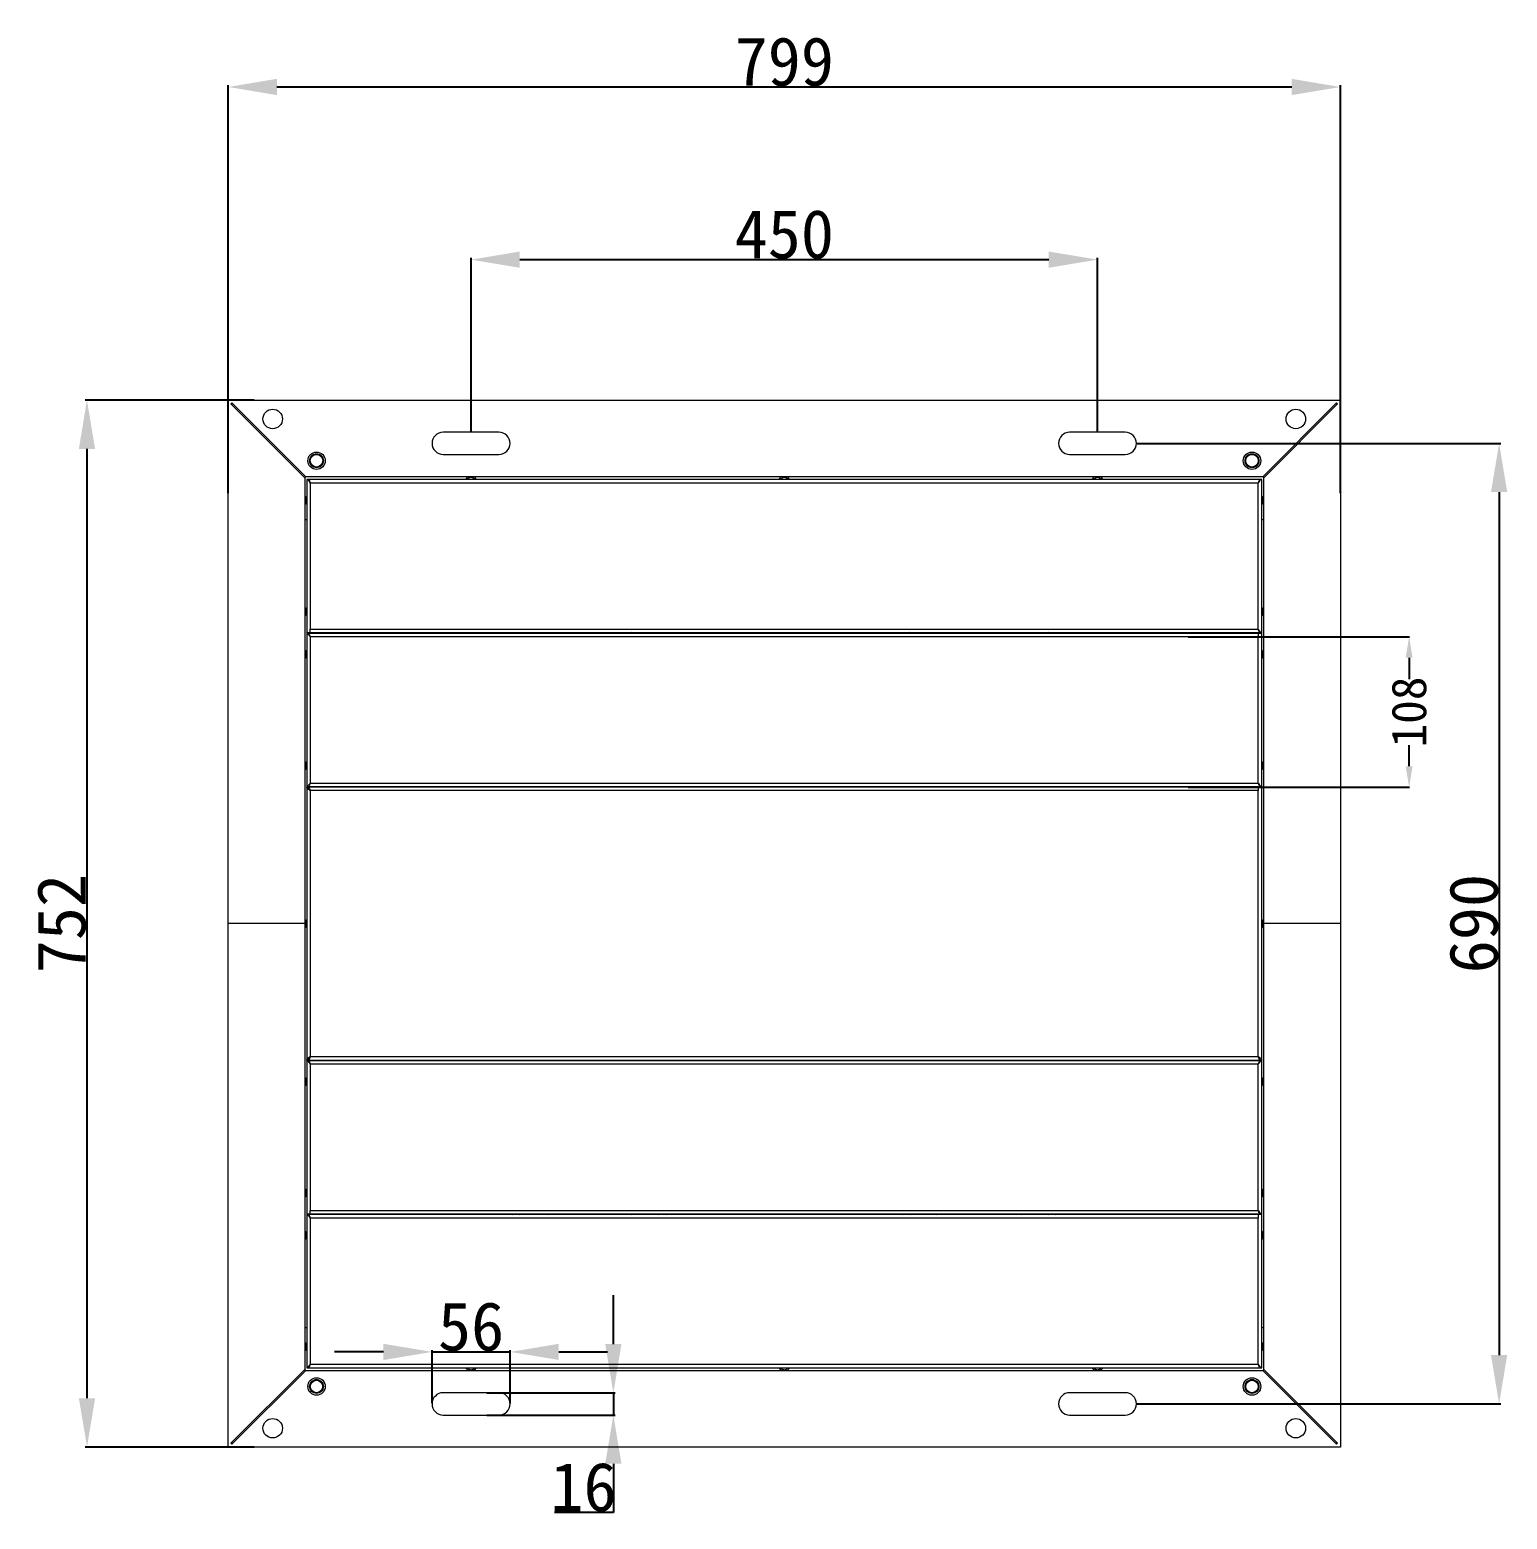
# Model space of a CAD drawing. Extents: x 79822 to 122366, y -56021 to -28815.
# Drawn here: x 92379 to 93440, y -30926 to -29856 of the extents above; entities that cross this region are included whole.
import ezdxf

# ---------------------------------------------------------------- set-up
doc = ezdxf.new("R2010")
doc.units = 0
doc.header["$LTSCALE"] = 100
doc.header["$MEASUREMENT"] = 0
doc.layers.add('细实线', color=7, linetype='Continuous', lineweight=20)
doc.styles.get("Standard").update_dxf_attribs({"font": ''})
doc.styles.get('Standard').set_extended_font_data('SimSun')
doc.dimstyles.new('ISO-25', dxfattribs={"dimtxt": 35, "dimasz": 35, "dimexe": 1.25, "dimexo": 0.625, "dimtad": 1, "dimtoh": 1, "dimdec": 0, "dimtxsty": 'Standard', "dimcen": 2.5, "dimadec": 0, "dimazin": 0, "dimtfac": 1, "dimtdec": 0, "dimtmove": 0, "dimatfit": 3, "dimfxl": 0, "dimarcsym": 0})
doc.dimstyles.new('STANDARD$0', dxfattribs={"dimtxt": 25, "dimasz": 15, "dimexe": 0.18, "dimexo": 0.0625, "dimgap": 0.09, "dimtad": 0, "dimdec": 0, "dimzin": 0, "dimdsep": 46, "dimtxsty": 'Standard', "dimcen": 0.09, "dimadec": 0, "dimazin": 0, "dimtfac": 1, "dimtdec": 0, "dimtofl": 0, "dimtmove": 0, "dimatfit": 3, "dimfxl": 0, "dimtolj": 1, "dimtzin": 0, "dimarcsym": 0})

# ---------------------------------------------------------------- blocks, each defined once
blk = doc.blocks.new('*D242')
at = {"layer": 'Defpoints', "color": 0}
for p in [(93320.13855346444, -29897.40104015953), (92521.1385286689, -30189.7283626212), (93320.13855346444, -30189.7283626212)]:
    blk.add_point(p, dxfattribs=at)
at = {"layer": '细实线', "color": 0, "lineweight": -2}
for p, q in [((92521.1385286689, -30189.1033626212), (92521.1385286689, -29896.15104015953)), ((92556.1385286689, -29897.40104015953), (93285.13855346444, -29897.40104015953)), ((93320.13855346444, -30189.1033626212), (93320.13855346444, -29896.15104015953))]:
    blk.add_line(p, q, dxfattribs=at)
at = {"layer": '细实线', "color": 0}
for points in [[(92556.1385286689, -29891.5677068262), (92556.1385286689, -29903.23437349286), (92521.1385286689, -29897.40104015953)], [(93285.13855346444, -29903.23437349286), (93285.13855346444, -29891.5677068262), (93320.13855346444, -29897.40104015953)]]:
    blk.add_solid(points, dxfattribs=at)
at = {"layer": '细实线', "color": 0, "insert": (92920.63854106667, -29879.27604015953), "char_height": 35, "attachment_point": 5}
blk.add_mtext('799', dxfattribs=at)
blk = doc.blocks.new('*D243')
at = {"layer": 'Defpoints', "color": 0}
for p in [(92540.37238826964, -30122.37683126413), (92419.73596372415, -30874.37685357117), (92540.37238826964, -30874.37685357117)]:
    blk.add_point(p, dxfattribs=at)
at = {"layer": '细实线', "color": 0, "lineweight": -2}
for p, q in [((92539.74738826964, -30122.37683126413), (92418.48596372415, -30122.37683126413)), ((92419.73596372415, -30157.37683126413), (92419.73596372415, -30839.37685357117)), ((92539.74738826964, -30874.37685357117), (92418.48596372415, -30874.37685357117))]:
    blk.add_line(p, q, dxfattribs=at)
at = {"layer": '细实线', "color": 0}
for points in [[(92425.56929705747, -30157.37683126413), (92413.90263039082, -30157.37683126413), (92419.73596372415, -30122.37683126413)], [(92413.90263039082, -30839.37685357117), (92425.56929705747, -30839.37685357117), (92419.73596372415, -30874.37685357117)]]:
    blk.add_solid(points, dxfattribs=at)
at = {"layer": '细实线', "color": 0, "insert": (92401.61096372415, -30498.37684241765), "char_height": 35, "attachment_point": 5, "rotation": 90}
blk.add_mtext('752', dxfattribs=at)
blk = doc.blocks.new('*D244')
at = {"layer": 'Defpoints', "color": 0}
for p in [(93145.6385351062, -30021.42933231582), (92695.63852467539, -30145.37683317148), (93145.6385351062, -30145.37683317148)]:
    blk.add_point(p, dxfattribs=at)
at = {"layer": '细实线', "color": 0, "lineweight": -2}
for p, q in [((92695.63852467539, -30144.75183317148), (92695.63852467539, -30020.17933231582)), ((92730.63852467539, -30021.42933231582), (93110.6385351062, -30021.42933231582)), ((93145.6385351062, -30144.75183317148), (93145.6385351062, -30020.17933231582))]:
    blk.add_line(p, q, dxfattribs=at)
at = {"layer": '细实线', "color": 0}
for points in [[(92730.63852467539, -30015.59599898249), (92730.63852467539, -30027.26266564915), (92695.63852467539, -30021.42933231582)], [(93110.6385351062, -30027.26266564915), (93110.6385351062, -30015.59599898249), (93145.6385351062, -30021.42933231582)]]:
    blk.add_solid(points, dxfattribs=at)
at = {"layer": '细实线', "color": 0, "insert": (92920.6385298908, -30003.30433231582), "char_height": 35, "attachment_point": 5}
blk.add_mtext('450', dxfattribs=at)
blk = doc.blocks.new('*D245')
at = {"layer": 'Defpoints', "color": 0}
for p in [(93173.63852866867, -30153.37685319876), (93173.63852866867, -30843.37685319876), (93434.14177211066, -30843.37685319876)]:
    blk.add_point(p, dxfattribs=at)
at = {"layer": '细实线', "color": 0, "lineweight": -2}
for p, q in [((93174.26352866867, -30153.37685319876), (93435.39177211066, -30153.37685319876)), ((93434.14177211066, -30188.37685319876), (93434.14177211066, -30808.37685319876)), ((93174.26352866867, -30843.37685319876), (93435.39177211066, -30843.37685319876))]:
    blk.add_line(p, q, dxfattribs=at)
at = {"layer": '细实线', "color": 0}
for points in [[(93439.97510544398, -30188.37685319876), (93428.30843877733, -30188.37685319876), (93434.14177211066, -30153.37685319876)], [(93428.30843877733, -30808.37685319876), (93439.97510544398, -30808.37685319876), (93434.14177211066, -30843.37685319876)]]:
    blk.add_solid(points, dxfattribs=at)
at = {"layer": '细实线', "color": 0, "insert": (93416.01677211066, -30498.37685319876), "char_height": 35, "attachment_point": 5, "rotation": 90}
blk.add_mtext('690', dxfattribs=at)
blk = doc.blocks.new('*D246')
at = {"layer": 'Defpoints', "color": 0}
for p in [(92723.63852866867, -30806.04581501342), (92667.63852866867, -30843.37685319876), (92723.63852866867, -30843.37685319876)]:
    blk.add_point(p, dxfattribs=at)
at = {"layer": '细实线', "color": 0, "lineweight": -2}
for p, q in [((92632.63852866867, -30806.04581501342), (92597.63852866867, -30806.04581501342)), ((92667.63852866867, -30842.75185319876), (92667.63852866867, -30804.79581501342)), ((92667.63852866867, -30806.04581501342), (92723.63852866867, -30806.04581501342)), ((92723.63852866867, -30842.75185319876), (92723.63852866867, -30804.79581501342)), ((92758.63852866867, -30806.04581501342), (92793.63852866867, -30806.04581501342))]:
    blk.add_line(p, q, dxfattribs=at)
at = {"layer": '细实线', "color": 0}
for points in [[(92632.63852866867, -30811.87914834675), (92632.63852866867, -30800.21248168009), (92667.63852866867, -30806.04581501342)], [(92758.63852866867, -30800.21248168009), (92758.63852866867, -30811.87914834675), (92723.63852866867, -30806.04581501342)]]:
    blk.add_solid(points, dxfattribs=at)
at = {"layer": '细实线', "color": 0, "insert": (92695.63852866867, -30787.92081501342), "char_height": 35, "attachment_point": 5}
blk.add_mtext('56', dxfattribs=at)
blk = doc.blocks.new('*D247')
at = {"layer": 'Defpoints', "color": 0}
for p in [(92706.2409854104, -30835.37685276651), (92706.2409854104, -30851.37685329364), (92797.86445745133, -30851.37685329364)]:
    blk.add_point(p, dxfattribs=at)
at = {"layer": '细实线', "color": 0, "lineweight": -2}
for p, q in [((92797.86445745133, -30800.37685276651), (92797.86445745133, -30765.37685276651)), ((92706.8659854104, -30835.37685276651), (92799.11445745133, -30835.37685276651)), ((92797.86445745133, -30835.37685276651), (92797.86445745133, -30851.37685329364)), ((92706.8659854104, -30851.37685329364), (92799.11445745133, -30851.37685329364)), ((92797.86445745133, -30886.37685329364), (92797.86445745133, -30921.37685329364)), ((92797.86445745133, -30921.37685329364), (92755.62834634022, -30921.37685329364))]:
    blk.add_line(p, q, dxfattribs=at)
at = {"layer": '细实线', "color": 0}
for points in [[(92792.031124118, -30800.37685276651), (92803.69779078466, -30800.37685276651), (92797.86445745133, -30835.37685276651)], [(92803.69779078466, -30886.37685329364), (92792.031124118, -30886.37685329364), (92797.86445745133, -30851.37685329364)]]:
    blk.add_solid(points, dxfattribs=at)
at = {"layer": '细实线', "color": 0, "insert": (92776.43390189577, -30903.25185329364), "char_height": 35, "attachment_point": 5}
blk.add_mtext('16', dxfattribs=at)
blk = doc.blocks.new('*D249')
at = {"layer": 'Defpoints', "color": 0}
for p in [(93210.78117700307, -30292.37684795343), (93210.78117700307, -30400.37685820543), (93369.52725876648, -30400.37685820543)]:
    blk.add_point(p, dxfattribs=at)
at = {"layer": '细实线', "color": 0, "lineweight": -2}
for p, q in [((93210.84367700307, -30292.37684795343), (93369.70725876647, -30292.37684795343)), ((93369.52725876648, -30307.37684795343), (93369.52725876648, -30322.67574196833)), ((93369.52725876648, -30385.37685820543), (93369.52725876648, -30370.07796419054)), ((93210.84367700307, -30400.37685820543), (93369.70725876647, -30400.37685820543))]:
    blk.add_line(p, q, dxfattribs=at)
at = {"layer": '细实线', "color": 0}
for points in [[(93372.02725876648, -30307.37684795343), (93367.02725876648, -30307.37684795343), (93369.52725876648, -30292.37684795343)], [(93367.02725876648, -30385.37685820543), (93372.02725876648, -30385.37685820543), (93369.52725876648, -30400.37685820543)]]:
    blk.add_solid(points, dxfattribs=at)
at = {"layer": '细实线', "color": 0, "insert": (93369.52725876648, -30346.37685307943), "char_height": 25, "attachment_point": 5, "rotation": 90}
blk.add_mtext('\\A1;108', dxfattribs=at)

msp = doc.modelspace()

# ---------------------------------------------------------------- linework, layer by layer
at = {"color": 7, "linetype": 'Continuous', "lineweight": 15}
for p, q in [((92521.1385286689, -30122.37683126413), (93320.13855346444, -30122.37683126413)), ((92521.1385286689, -30498.37686011278), (92521.1385286689, -30122.37683126413)), ((92523.84563542868, -30124.37686511957), (92523.1385287639, -30125.08395502054)), ((92523.1385287639, -30125.08395502054), (92576.13852837088, -30178.08398792231)), ((92524.34563551063, -30124.87682887995), (92523.63852861302, -30124.87682887995)), ((92523.63852861302, -30124.87682887995), (92523.63852861302, -30125.58397838556)), ((92576.8456368983, -30177.37683841669), (92523.84563542868, -30124.37686511957)), ((93317.43142970803, -30124.37686511957), (93264.43139680626, -30177.37683841669)), ((93265.13854631188, -30178.08398792231), (93318.138519609, -30125.08395502054)), ((93316.931406343, -30124.87682887995), (93317.63855584862, -30124.87682887995)), ((93317.43142970803, -30124.37686511957), (93318.138519609, -30125.08395502054)), ((93317.63855584862, -30124.87682887995), (93317.63855584862, -30125.58397838556)), ((93320.13855346444, -30122.37683126413), (93320.13855346444, -30498.37686011278)), ((92715.63852795365, -30145.37683317148), (92675.63852139714, -30145.37683317148)), ((93165.63854583504, -30145.37683317148), (93125.63852437737, -30145.37683317148)), ((92675.63852139714, -30161.37686559641), (92715.63852795365, -30161.37686559641)), ((93125.63852437737, -30161.37686559641), (93165.63854583504, -30161.37686559641)), ((92576.13852837088, -30178.08398792231), (92576.13852837088, -30177.37683841669)), ((92576.13852837088, -30177.37683841669), (92576.8456368983, -30177.37683841669)), ((92576.13852837088, -30178.08398792231), (92576.13852837088, -30498.37686011278)), ((93264.43139680626, -30177.37683841669), (92576.8456368983, -30177.37683841669)), ((92577.63852768543, -30179.37687227213), (92577.63852768543, -30289.37685677492)), ((92578.39298837783, -30179.37687227213), (92577.63852768543, -30179.37687227213)), ((92579.23084714415, -30179.37687227213), (92578.39298837783, -30179.37687227213)), ((93262.04619773629, -30179.37687227213), (92579.23084714415, -30179.37687227213)), ((93261.13853820565, -30181.87686988794), (92580.13852902653, -30181.87686988794)), ((92580.13852902653, -30181.87686988794), (92580.13852902653, -30286.87685915911)), ((93261.13853820565, -30286.87685915911), (93261.13853820565, -30181.87686988794)), ((93262.8840602279, -30179.37687227213), (93262.04619773629, -30179.37687227213)), ((93263.63853582146, -30179.37687227213), (93262.8840602279, -30179.37687227213)), ((93263.63853582146, -30289.37685677492), (93263.63853582146, -30179.37687227213)), ((93264.43139680626, -30177.37683841669), (93265.13854631188, -30177.37683841669)), ((93265.13854631188, -30177.37683841669), (93265.13854631188, -30178.08398792231)), ((93265.13854631188, -30498.37686011278), (93265.13854631188, -30178.08398792231)), ((92576.83852904441, -30191.8768603512), (92576.13852837088, -30191.8768603512)), ((92577.33853005769, -30192.37682411158), (92576.83852904441, -30191.8768603512)), ((92576.83852904441, -30191.8768603512), (92576.83852904441, -30196.87685558283)), ((92577.63852768543, -30192.37682411158), (92577.33853005769, -30192.37682411158)), ((92577.33853005769, -30192.37682411158), (92577.33853005769, -30196.37683221781)), ((93263.93852599862, -30192.37682411158), (93263.63853582146, -30192.37682411158)), ((93264.43854936364, -30191.8768603512), (93263.93852599862, -30192.37682411158)), ((93263.93852599862, -30196.37683221781), (93263.93852599862, -30192.37682411158)), ((93265.13854631188, -30191.8768603512), (93264.43854936364, -30191.8768603512)), ((93264.43854936364, -30196.87685558283), (93264.43854936364, -30191.8768603512)), ((92576.13852837088, -30196.87685558283), (92576.83852904441, -30196.87685558283)), ((92576.83852904441, -30196.87685558283), (92577.33853005769, -30196.37683221781)), ((92577.33853005769, -30196.37683221781), (92577.63852768543, -30196.37683221781)), ((93263.63853582146, -30196.37683221781), (93263.93852599862, -30196.37683221781)), ((93263.93852599862, -30196.37683221781), (93264.43854936364, -30196.87685558283)), ((93264.43854936364, -30196.87685558283), (93265.13854631188, -30196.87685558283)), ((92576.13852837088, -30207.97684976541), (92577.63852768543, -30207.97684976541)), ((93263.63853582146, -30207.97684976541), (93265.13854631188, -30207.97684976541)), ((92576.83852904441, -30271.8768436619), (92576.13852837088, -30271.8768436619)), ((92576.13852837088, -30276.87683889353), (92576.83852904441, -30276.87683889353)), ((92577.33853005769, -30272.37686702692), (92576.83852904441, -30271.8768436619)), ((92576.83852904441, -30271.8768436619), (92576.83852904441, -30276.87683889353)), ((92576.83852904441, -30276.87683889353), (92577.33853005769, -30276.37684533083)), ((92577.63852768543, -30272.37686702692), (92577.33853005769, -30272.37686702692)), ((92577.33853005769, -30272.37686702692), (92577.33853005769, -30276.37684533083)), ((92577.33853005769, -30276.37684533083), (92577.63852768543, -30276.37684533083)), ((93263.93852599862, -30272.37686702692), (93263.63853582146, -30272.37686702692)), ((93263.63853582146, -30276.37684533083), (93263.93852599862, -30276.37684533083)), ((93264.43854936364, -30271.8768436619), (93263.93852599862, -30272.37686702692)), ((93263.93852599862, -30276.37684533083), (93263.93852599862, -30272.37686702692)), ((93263.93852599862, -30276.37684533083), (93264.43854936364, -30276.87683889353)), ((93265.13854631188, -30271.8768436619), (93264.43854936364, -30271.8768436619)), ((93264.43854936364, -30276.87683889353), (93264.43854936364, -30271.8768436619)), ((93264.43854936364, -30276.87683889353), (93265.13854631188, -30276.87683889353)), ((92580.13852902653, -30286.87685915911), (93261.13853820565, -30286.87685915911)), ((92580.13852902653, -30289.37685677492), (92580.13852902653, -30286.87685915911)), ((92577.63852768543, -30289.37685677492), (92580.13852902653, -30289.37685677492)), ((92577.63852768543, -30289.87685033762), (92577.63852768543, -30399.87686464273)), ((92578.39298837783, -30289.87685033762), (92577.63852768543, -30289.87685033762)), ((92577.88852819207, -30289.87685033762), (92577.88852819207, -30289.37685677492)), ((92579.23084714415, -30289.87685033762), (92578.39298837783, -30289.87685033762)), ((93261.13853820565, -30289.87685033762), (92579.23084714415, -30289.87685033762)), ((92580.13852902653, -30289.37685677492), (93262.04619773629, -30289.37685677492)), ((93261.13853820565, -30292.37684795343), (92580.13852902653, -30292.37684795343)), ((92580.13852902653, -30292.37684795343), (92580.13852902653, -30397.37686702692)), ((92715.63852795365, -30289.87685033762), (92715.63852795365, -30289.37685677492)), ((92726.07697018387, -30289.87685033762), (92725.31009682419, -30289.37685677492)), ((92730.9669501424, -30289.37685677492), (92730.20007678273, -30289.87685033762)), ((92750.55115886929, -30289.37685677492), (92749.75163706543, -30289.87685033762)), ((92811.52541407349, -30289.87685033762), (92810.7259071708, -30289.37685677492)), ((92831.07698925736, -30289.87685033762), (92830.31011589768, -30289.37685677492)), ((92835.96695431473, -30289.37685677492), (92835.20008095505, -30289.87685033762)), ((93006.07697137597, -30289.87685033762), (93005.31009801629, -30289.37685677492)), ((93010.96696623566, -30289.37685677492), (93010.20009287598, -30289.87685033762)), ((93030.55117496254, -30289.37685677492), (93029.75163825753, -30289.87685033762)), ((93091.52541526558, -30289.87685033762), (93090.72587856057, -30289.37685677492)), ((93111.07699044945, -30289.87685033762), (93110.31011708977, -30289.37685677492)), ((93115.96695550682, -30289.37685677492), (93115.20008214714, -30289.87685033762)), ((93125.63852437737, -30289.37685677492), (93125.63852437737, -30289.87685033762)), ((93234.38851007225, -30289.37685677492), (93234.38851007225, -30289.87685033762)), ((93238.38851817849, -30289.87685033762), (93238.38851817849, -30289.37685677492)), ((93263.63853582146, -30289.87685033762), (93261.13853820565, -30289.87685033762)), ((93261.13853820565, -30289.87685033762), (93261.13853820565, -30292.37684795343)), ((93261.13853820565, -30397.37686702692), (93261.13853820565, -30292.37684795343)), ((93262.04619773629, -30289.37685677492), (93262.8840602279, -30289.37685677492)), ((93262.8840602279, -30289.37685677492), (93263.63853582146, -30289.37685677492)), ((93263.38855394127, -30289.37685677492), (93263.38855394127, -30289.87685033762)), ((93263.63853582146, -30399.87686464273), (93263.63853582146, -30289.87685033762)), ((92576.83852904441, -30302.37683841669), (92576.13852837088, -30302.37683841669)), ((92576.13852837088, -30307.37686345064), (92576.83852904441, -30307.37686345064)), ((92577.33853005769, -30302.87686178171), (92576.83852904441, -30302.37683841669)), ((92576.83852904441, -30302.37683841669), (92576.83852904441, -30307.37686345064)), ((92576.83852904441, -30307.37686345064), (92577.33853005769, -30306.87684008562)), ((92577.63852768543, -30302.87686178171), (92577.33853005769, -30302.87686178171)), ((92577.33853005769, -30302.87686178171), (92577.33853005769, -30306.87684008562)), ((92577.33853005769, -30306.87684008562), (92577.63852768543, -30306.87684008562)), ((93263.93852599862, -30302.87686178171), (93263.63853582146, -30302.87686178171)), ((93263.63853582146, -30306.87684008562), (93263.93852599862, -30306.87684008562)), ((93264.43854936364, -30302.37683841669), (93263.93852599862, -30302.87686178171)), ((93263.93852599862, -30306.87684008562), (93263.93852599862, -30302.87686178171)), ((93263.93852599862, -30306.87684008562), (93264.43854936364, -30307.37686345064)), ((93265.13854631188, -30302.37683841669), (93264.43854936364, -30302.37683841669)), ((93264.43854936364, -30307.37686345064), (93264.43854936364, -30302.37683841669)), ((93264.43854936364, -30307.37686345064), (93265.13854631188, -30307.37686345064)), ((92576.83852904441, -30382.37685152971), (92576.13852837088, -30382.37685152971)), ((92577.33853005769, -30382.87684509241), (92576.83852904441, -30382.37685152971)), ((92576.83852904441, -30382.37685152971), (92576.83852904441, -30387.37684676134)), ((92577.63852768543, -30382.87684509241), (92577.33853005769, -30382.87684509241)), ((92577.33853005769, -30382.87684509241), (92577.33853005769, -30386.87685319864)), ((93263.93852599862, -30382.87684509241), (93263.63853582146, -30382.87684509241)), ((93264.43854936364, -30382.37685152971), (93263.93852599862, -30382.87684509241)), ((93263.93852599862, -30386.87685319864), (93263.93852599862, -30382.87684509241)), ((93265.13854631188, -30382.37685152971), (93264.43854936364, -30382.37685152971)), ((93264.43854936364, -30387.37684676134), (93264.43854936364, -30382.37685152971)), ((92576.13852837088, -30387.37684676134), (92576.83852904441, -30387.37684676134)), ((92576.83852904441, -30387.37684676134), (92577.33853005769, -30386.87685319864)), ((92577.33853005769, -30386.87685319864), (92577.63852768543, -30386.87685319864)), ((93263.63853582146, -30386.87685319864), (93263.93852599862, -30386.87685319864)), ((93263.93852599862, -30386.87685319864), (93264.43854936364, -30387.37684676134)), ((93264.43854936364, -30387.37684676134), (93265.13854631188, -30387.37684676134)), ((92577.63852768543, -30399.87686464273), (92578.39298837783, -30399.87686464273)), ((92577.63852768543, -30400.37685820543), (92578.83852937224, -30400.37685820543)), ((92577.63852768543, -30400.37685820543), (92577.63852768543, -30596.37686202013)), ((92577.88852819207, -30400.37685820543), (92577.88852819207, -30399.87686464273)), ((92578.39298837783, -30399.87686464273), (92579.23084714415, -30399.87686464273)), ((93261.13853820565, -30400.37685820543), (92578.83852937224, -30400.37685820543)), ((92579.23084714415, -30399.87686464273), (93262.04619773629, -30399.87686464273)), ((92580.13852902653, -30397.37686702692), (93261.13853820565, -30397.37686702692)), ((92580.13852902653, -30402.87685582125), (92580.13852902653, -30593.87686440432)), ((93261.13853820565, -30402.87685582125), (92580.13852902653, -30402.87685582125)), ((92580.63853003981, -30399.87686464273), (92580.63853003981, -30400.37685820543)), ((93260.63851484063, -30400.37685820543), (93260.63851484063, -30399.87686464273)), ((93261.13853820565, -30400.37685820543), (93261.13853820565, -30402.87685582125)), ((93263.63853582146, -30400.37685820543), (93261.13853820565, -30400.37685820543)), ((93261.13853820565, -30593.87686440432), (93261.13853820565, -30402.87685582125)), ((93262.04619773629, -30399.87686464273), (93262.8840602279, -30399.87686464273)), ((93262.8840602279, -30399.87686464273), (93263.63853582146, -30399.87686464273)), ((93263.38855394127, -30399.87686464273), (93263.38855394127, -30400.37685820543)), ((93263.63853582146, -30596.37686202013), (93263.63853582146, -30400.37685820543)), ((92576.13852837088, -30498.37686011278), (92521.1385286689, -30498.37686011278)), ((92521.1385286689, -30874.37685357117), (92521.1385286689, -30498.37686011278)), ((92576.83852904441, -30495.87686249697), (92576.13852837088, -30495.87686249697)), ((92576.13852837088, -30498.37686011278), (92576.13852837088, -30818.66974720442)), ((92576.13852837088, -30500.8768577286), (92576.83852904441, -30500.8768577286)), ((92577.33853005769, -30496.37685605967), (92576.83852904441, -30495.87686249697)), ((92576.83852904441, -30495.87686249697), (92576.83852904441, -30500.8768577286)), ((92576.83852904441, -30500.8768577286), (92577.33853005769, -30500.3768641659)), ((92577.63852768543, -30496.37685605967), (92577.33853005769, -30496.37685605967)), ((92577.33853005769, -30496.37685605967), (92577.33853005769, -30500.3768641659)), ((92577.33853005769, -30500.3768641659), (92577.63852768543, -30500.3768641659)), ((93263.93852599862, -30496.37685605967), (93263.63853582146, -30496.37685605967)), ((93263.63853582146, -30500.3768641659), (93263.93852599862, -30500.3768641659)), ((93264.43854936364, -30495.87686249697), (93263.93852599862, -30496.37685605967)), ((93263.93852599862, -30500.3768641659), (93263.93852599862, -30496.37685605967)), ((93263.93852599862, -30500.3768641659), (93264.43854936364, -30500.8768577286)), ((93265.13854631188, -30495.87686249697), (93264.43854936364, -30495.87686249697)), ((93264.43854936364, -30500.8768577286), (93264.43854936364, -30495.87686249697)), ((93264.43854936364, -30500.8768577286), (93265.13854631188, -30500.8768577286)), ((93320.13855346444, -30498.37686011278), (93265.13854631188, -30498.37686011278)), ((93265.13854631188, -30818.66974720442), (93265.13854631188, -30498.37686011278)), ((93320.13855346444, -30498.37686011278), (93320.13855346444, -30874.37685357117)), ((92577.63852768543, -30596.37686202013), (92578.83852937224, -30596.37686202013)), ((92577.63852768543, -30596.87685558283), (92577.63852768543, -30706.87685498678)), ((92578.39298837783, -30596.87685558283), (92577.63852768543, -30596.87685558283)), ((92577.88852819207, -30596.87685558283), (92577.88852819207, -30596.37686202013)), ((92579.23084714415, -30596.87685558283), (92578.39298837783, -30596.87685558283)), ((92578.83852937224, -30596.37686202013), (93262.4385155082, -30596.37686202013)), ((93262.04619773629, -30596.87685558283), (92579.23084714415, -30596.87685558283)), ((92580.13852902653, -30593.87686440432), (93261.13853820565, -30593.87686440432)), ((93261.13853820565, -30599.37685319864), (92580.13852902653, -30599.37685319864)), ((92580.13852902653, -30599.37685319864), (92580.13852902653, -30704.37685737097)), ((92580.63853003981, -30596.37686202013), (92580.63853003981, -30596.87685558283)), ((93260.63851484063, -30596.87685558283), (93260.63851484063, -30596.37686202013)), ((93261.13853820565, -30704.37685737097), (93261.13853820565, -30599.37685319864)), ((93262.8840602279, -30596.87685558283), (93262.04619773629, -30596.87685558283)), ((93263.63853582146, -30596.37686202013), (93262.4385155082, -30596.37686202013)), ((93263.63853582146, -30596.87685558283), (93262.8840602279, -30596.87685558283)), ((93263.38855394127, -30596.37686202013), (93263.38855394127, -30596.87685558283)), ((93263.63853582146, -30706.87685498678), (93263.63853582146, -30596.87685558283)), ((92576.83852904441, -30609.37685856306), (92576.13852837088, -30609.37685856306)), ((92577.33853005769, -30609.87685212576), (92576.83852904441, -30609.37685856306)), ((92576.83852904441, -30609.37685856306), (92576.83852904441, -30614.37685379469)), ((92577.63852768543, -30609.87685212576), (92577.33853005769, -30609.87685212576)), ((92577.33853005769, -30609.87685212576), (92577.33853005769, -30613.87686023199)), ((93263.93852599862, -30609.87685212576), (93263.63853582146, -30609.87685212576)), ((93264.43854936364, -30609.37685856306), (93263.93852599862, -30609.87685212576)), ((93263.93852599862, -30613.87686023199), (93263.93852599862, -30609.87685212576)), ((93265.13854631188, -30609.37685856306), (93264.43854936364, -30609.37685856306)), ((93264.43854936364, -30614.37685379469), (93264.43854936364, -30609.37685856306)), ((92576.13852837088, -30614.37685379469), (92576.83852904441, -30614.37685379469)), ((92576.83852904441, -30614.37685379469), (92577.33853005769, -30613.87686023199)), ((92577.33853005769, -30613.87686023199), (92577.63852768543, -30613.87686023199)), ((93263.63853582146, -30613.87686023199), (93263.93852599862, -30613.87686023199)), ((93263.93852599862, -30613.87686023199), (93264.43854936364, -30614.37685379469)), ((93264.43854936364, -30614.37685379469), (93265.13854631188, -30614.37685379469)), ((92576.83852904441, -30689.37685677492), (92576.13852837088, -30689.37685677492)), ((92576.13852837088, -30694.37685200655), (92576.83852904441, -30694.37685200655)), ((92577.33853005769, -30689.87685033762), (92576.83852904441, -30689.37685677492)), ((92576.83852904441, -30689.37685677492), (92576.83852904441, -30694.37685200655)), ((92576.83852904441, -30694.37685200655), (92577.33853005769, -30693.87685844385)), ((92577.63852768543, -30689.87685033762), (92577.33853005769, -30689.87685033762)), ((92577.33853005769, -30689.87685033762), (92577.33853005769, -30693.87685844385)), ((92577.33853005769, -30693.87685844385), (92577.63852768543, -30693.87685844385)), ((93263.93852599862, -30689.87685033762), (93263.63853582146, -30689.87685033762)), ((93263.63853582146, -30693.87685844385), (93263.93852599862, -30693.87685844385)), ((93264.43854936364, -30689.37685677492), (93263.93852599862, -30689.87685033762)), ((93263.93852599862, -30693.87685844385), (93263.93852599862, -30689.87685033762)), ((93263.93852599862, -30693.87685844385), (93264.43854936364, -30694.37685200655)), ((93265.13854631188, -30689.37685677492), (93264.43854936364, -30689.37685677492)), ((93264.43854936364, -30694.37685200655), (93264.43854936364, -30689.37685677492)), ((93264.43854936364, -30694.37685200655), (93265.13854631188, -30694.37685200655)), ((92580.13852902653, -30704.37685737097), (93261.13853820565, -30704.37685737097)), ((92580.13852902653, -30706.87685498678), (92580.13852902653, -30704.37685737097)), ((92577.63852768543, -30706.87685498678), (92580.13852902653, -30706.87685498678)), ((92577.63852768543, -30707.37684854948), (92577.63852768543, -30817.37685167872)), ((92578.39298837783, -30707.37684854948), (92577.63852768543, -30707.37684854948)), ((92577.88852819207, -30707.37684854948), (92577.88852819207, -30706.87685498678)), ((92579.23084714415, -30707.37684854948), (92578.39298837783, -30707.37684854948)), ((93261.13853820565, -30707.37684854948), (92579.23084714415, -30707.37684854948)), ((92580.13852902653, -30706.87685498678), (93262.04619773629, -30706.87685498678)), ((93261.13853820565, -30709.87684616529), (92580.13852902653, -30709.87684616529)), ((92580.13852902653, -30709.87684616529), (92580.13852902653, -30814.87685406291)), ((92715.63852795365, -30707.37684854948), (92715.63852795365, -30706.87685498678)), ((92725.31009682419, -30707.37684854948), (92726.07697018387, -30706.87685498678)), ((92730.20007678273, -30706.87685498678), (92730.9669501424, -30707.37684854948)), ((92749.75163706543, -30706.87685498678), (92750.55115886929, -30707.37684854948)), ((92810.7259071708, -30707.37684854948), (92811.52541407349, -30706.87685498678)), ((92830.31011589768, -30707.37684854948), (92831.07698925736, -30706.87685498678)), ((92835.20008095505, -30706.87685498678), (92835.96695431473, -30707.37684854948)), ((93005.31009801629, -30707.37684854948), (93006.07697137597, -30706.87685498678)), ((93010.20009287598, -30706.87685498678), (93010.96696623566, -30707.37684854948)), ((93029.75163825753, -30706.87685498678), (93030.55117496254, -30707.37684854948)), ((93090.72587856057, -30707.37684854948), (93091.52541526558, -30706.87685498678)), ((93110.31011708977, -30707.37684854948), (93111.07699044945, -30706.87685498678)), ((93115.20008214714, -30706.87685498678), (93115.96695550682, -30707.37684854948)), ((93125.63852437737, -30706.87685498678), (93125.63852437737, -30707.37684854948)), ((93263.63853582146, -30707.37684854948), (93261.13853820565, -30707.37684854948)), ((93261.13853820565, -30707.37684854948), (93261.13853820565, -30709.87684616529)), ((93261.13853820565, -30814.87685406291), (93261.13853820565, -30709.87684616529)), ((93262.04619773629, -30706.87685498678), (93262.8840602279, -30706.87685498678)), ((93262.8840602279, -30706.87685498678), (93263.63853582146, -30706.87685498678)), ((93263.38855394127, -30706.87685498678), (93263.38855394127, -30707.37684854948)), ((93263.63853582146, -30817.37685167872), (93263.63853582146, -30707.37684854948)), ((92576.83852904441, -30719.87685152971), (92576.13852837088, -30719.87685152971)), ((92576.13852837088, -30724.87685421192), (92576.83852904441, -30724.87685421192)), ((92577.33853005769, -30720.37685999357), (92576.83852904441, -30719.87685152971)), ((92576.83852904441, -30719.87685152971), (92576.83852904441, -30724.87685421192)), ((92576.83852904441, -30724.87685421192), (92577.33853005769, -30724.37685319864)), ((92577.63852768543, -30720.37685999357), (92577.33853005769, -30720.37685999357)), ((92577.33853005769, -30720.37685999357), (92577.33853005769, -30724.37685319864)), ((92577.33853005769, -30724.37685319864), (92577.63852768543, -30724.37685319864)), ((93263.93852599862, -30720.37685999357), (93263.63853582146, -30720.37685999357)), ((93263.63853582146, -30724.37685319864), (93263.93852599862, -30724.37685319864)), ((93264.43854936364, -30719.87685152971), (93263.93852599862, -30720.37685999357)), ((93263.93852599862, -30724.37685319864), (93263.93852599862, -30720.37685999357)), ((93263.93852599862, -30724.37685319864), (93264.43854936364, -30724.87685421192)), ((93265.13854631188, -30719.87685152971), (93264.43854936364, -30719.87685152971)), ((93264.43854936364, -30724.87685421192), (93264.43854936364, -30719.87685152971)), ((93264.43854936364, -30724.87685421192), (93265.13854631188, -30724.87685421192)), ((92577.63852768543, -30788.7768518337), (92576.13852837088, -30788.7768518337)), ((93265.13854631188, -30788.7768518337), (93263.63853582146, -30788.7768518337)), ((92576.83852904441, -30799.87685346686), (92576.13852837088, -30799.87685346686)), ((92577.33853005769, -30800.37685448014), (92576.83852904441, -30799.87685346686)), ((92576.83852904441, -30799.87685346686), (92576.83852904441, -30804.87685242378)), ((92577.63852768543, -30800.37685448014), (92577.33853005769, -30800.37685448014)), ((92577.33853005769, -30800.37685448014), (92577.33853005769, -30804.3768514105)), ((93263.93852599862, -30800.37685448014), (93263.63853582146, -30800.37685448014)), ((93264.43854936364, -30799.87685346686), (93263.93852599862, -30800.37685448014)), ((93263.93852599862, -30804.3768514105), (93263.93852599862, -30800.37685448014)), ((93265.13854631188, -30799.87685346686), (93264.43854936364, -30799.87685346686)), ((93264.43854936364, -30804.87685242378), (93264.43854936364, -30799.87685346686)), ((92576.13852837088, -30804.87685242378), (92576.83852904441, -30804.87685242378)), ((92576.83852904441, -30804.87685242378), (92577.33853005769, -30804.3768514105)), ((92577.33853005769, -30804.3768514105), (92577.63852768543, -30804.3768514105)), ((93263.63853582146, -30804.3768514105), (93263.93852599862, -30804.3768514105)), ((93263.93852599862, -30804.3768514105), (93264.43854936364, -30804.87685242378)), ((93264.43854936364, -30804.87685242378), (93265.13854631188, -30804.87685242378)), ((92576.13852837088, -30818.66974720442), (92523.1385287639, -30871.66974657857)), ((92523.84563542868, -30872.37685324335), (92576.8456368983, -30819.37685386919)), ((92576.13852837088, -30819.37685386919), (92576.13852837088, -30818.66974720442)), ((92576.8456368983, -30819.37685386919), (92576.13852837088, -30819.37685386919)), ((92576.8456368983, -30819.37685386919), (93264.43139680626, -30819.37685386919)), ((92577.63852768543, -30817.37685167872), (92578.39298837783, -30817.37685167872)), ((92578.39298837783, -30817.37685167872), (92579.23084714415, -30817.37685167872)), ((92579.23084714415, -30817.37685167872), (93262.04619773629, -30817.37685167872)), ((92580.13852902653, -30814.87685406291), (93261.13853820565, -30814.87685406291)), ((93262.04619773629, -30817.37685167872), (93262.8840602279, -30817.37685167872)), ((93262.8840602279, -30817.37685167872), (93263.63853582146, -30817.37685167872)), ((93264.43139680626, -30819.37685386919), (93317.43142970803, -30872.37685324335)), ((93265.13854631188, -30819.37685386919), (93264.43139680626, -30819.37685386919)), ((93318.138519609, -30871.66974657857), (93265.13854631188, -30818.66974720442)), ((93265.13854631188, -30818.66974720442), (93265.13854631188, -30819.37685386919)), ((92715.63852795365, -30835.37685276651), (92675.63852139714, -30835.37685276651)), ((93165.63854583504, -30835.37685276651), (93125.63852437737, -30835.37685276651)), ((92675.63852139714, -30851.37685329364), (92715.63852795365, -30851.37685329364)), ((93125.63852437737, -30851.37685329364), (93165.63854583504, -30851.37685329364)), ((93320.13855346444, -30874.37685357117), (92521.1385286689, -30874.37685357117)), ((92523.84563542868, -30872.37685324335), (92523.1385287639, -30871.66974657857)), ((92523.63852861302, -30871.87685409271), (92523.63852861302, -30871.16974556529)), ((92524.34563551063, -30871.87685409271), (92523.63852861302, -30871.87685409271)), ((93316.931406343, -30871.87685409271), (93317.63855584862, -30871.87685409271)), ((93317.43142970803, -30872.37685324335), (93318.138519609, -30871.66974657857)), ((93317.63855584862, -30871.87685409271), (93317.63855584862, -30871.16974556529))]:
    msp.add_line(p, q, dxfattribs=at)
for centre, radius in [((92553.13852866867, -30135.87685319876), 6.999999999999318), ((93288.13852866867, -30135.87685319876), 7.000000000000455), ((92584.6385286689, -30165.87685319876), 6.25), ((93256.63852866867, -30165.87685319876), 6.250000000001137), ((92584.6385286689, -30165.87685319876), 5), ((92584.6385286689, -30165.87685319876), 4.500000000007276), ((93256.63852866867, -30165.87685319876), 5), ((93256.63852866867, -30165.87685319876), 4.500000000007276), ((92584.6385286689, -30830.87685319876), 6.25), ((92584.6385286689, -30830.87685319876), 5), ((92584.6385286689, -30830.87685319876), 4.500000000007276), ((93256.63852866867, -30830.87685319876), 6.25), ((93256.63852866867, -30830.87685319876), 5), ((93256.63852866867, -30830.87685319876), 4.500000000007276), ((92553.13852866867, -30860.87685319876), 7.000000000000455), ((93288.13852866867, -30860.87685319876), 6.999999999999318)]:
    msp.add_circle(centre, radius, dxfattribs=at)
for centre, radius, start, end in [((92675.63852866867, -30153.37685319876), 8.000000000000682, 90, 270), ((92715.63852866867, -30153.37685319876), 8.000000000000682, 270, 90), ((93125.63852866867, -30153.37685319876), 8.000000000000682, 90, 270), ((93165.63852866867, -30153.37685319876), 8.000000000000682, 270, 90), ((92695.63852866867, -30180.87685319876), 4.100000000001284, 121.3881498280258, 158.5398722501916), ((92695.63852866867, -30180.87685319876), 2.999999999999936, 30.00000000024295, 149.9999999997571), ((92695.63852866867, -30180.87685319876), 4.099999999999168, 21.46012774980844, 58.61185017197418), ((92920.63852866867, -30180.87685319876), 4.099999999999168, 121.3881498280258, 158.5398722501916), ((92920.63852866867, -30180.87685319876), 2.999999999999936, 30.00000000024295, 149.9999999997571), ((92920.63852866867, -30180.87685319876), 4.100000000000227, 21.46012774980844, 58.61185017197418), ((93145.63852866867, -30180.87685319876), 4.099999999999168, 121.3881498280258, 158.5398722501916), ((93145.63852866867, -30180.87685319876), 2.999999999999936, 30.00000000024295, 149.9999999997571), ((93145.63852866867, -30180.87685319876), 4.100000000000227, 21.46012774980844, 58.61185017197418), ((92695.63852866867, -30815.87685319876), 4.100000000000869, 201.4601277498084, 238.6118501719742), ((92695.63852866867, -30815.87685319876), 3.000000000000351, 210.0000000002429, 329.9999999997571), ((92695.63852866867, -30815.87685319876), 4.100000000000059, 301.3881498280258, 338.5398722501916), ((92920.63852866867, -30815.87685319876), 4.100000000000059, 201.4601277498084, 238.6118501719742), ((92920.63852866867, -30815.87685319876), 2.999999999999367, 210.0000000002429, 329.9999999997571), ((92920.63852866867, -30815.87685319876), 4.100000000000869, 301.3881498280258, 338.5398722501916), ((93145.63852866867, -30815.87685319876), 4.100000000000059, 201.4601277498084, 238.6118501719742), ((93145.63852866867, -30815.87685319876), 3.000000000000351, 210.0000000002429, 329.9999999997571), ((93145.63852866867, -30815.87685319876), 4.100000000000652, 301.3881498280258, 338.5398722501916), ((92675.63852866867, -30843.37685319876), 7.999999999999545, 90, 270), ((92715.63852866867, -30843.37685319876), 8.000000000000682, 270, 90), ((93125.63852866867, -30843.37685319876), 7.999999999999545, 90, 270), ((93165.63852866867, -30843.37685319876), 8.000000000000682, 270, 90)]:
    msp.add_arc(centre, radius, start, end, dxfattribs=at)
for points, knots in [([(92579.63852801325, -30165.87683746302), (92579.71368278714, -30165.22242223345), (92579.86399081105, -30163.91360505183), (92581.02025839116, -30162.24927756366), (92582.67297920713, -30161.13722987998), (92584.63852848054, -30160.74664736878), (92586.60407735838, -30161.13723216242), (92588.25679875806, -30162.24927621953), (92589.41306761198, -30163.9136047736), (92589.56337265635, -30165.22242222204), (92589.63852592709, -30165.87683746302)], [0, 0, 0, 0, 0.1250010059736462, 0.2499994757588379, 0.3749992012765676, 0.500000158154015, 0.6250006468243554, 0.7500005708068564, 0.8749990405920481, 1, 1, 1, 1]), ([(92589.63852592709, -30165.87683746302), (92589.5633689164, -30166.53125092424), (92589.41305448336, -30167.84008143692), (92588.25682011328, -30169.50444698731), (92586.60408180847, -30170.61652558345), (92584.63852848054, -30171.00698575926), (92582.67297475704, -30170.616527866), (92581.0202370357, -30169.50444564306), (92579.86400393967, -30167.84008115846), (92579.71368652734, -30166.53125091271), (92579.63852801325, -30165.87683746302)], [0, 0, 0, 0, 0.1250003518178237, 0.2500013894290427, 0.3750007058264483, 0.4999998418453583, 0.6249994460718904, 0.7499985640054895, 0.8749996016167084, 1, 1, 1, 1]), ([(93251.63851150277, -30165.87683746302), (93251.71368132636, -30165.22242379807), (93251.86401887762, -30163.91361471721), (93253.02025840979, -30162.24926253188), (93254.67299059394, -30161.13724865021), (93256.63852502208, -30160.74664268598), (93258.60406751919, -30161.13723724861), (93260.25681030506, -30162.24926341024), (93261.41306778404, -30163.9136081912), (93261.56335668953, -30165.22242292298), (93261.63850196602, -30165.87683746302)], [0, 0, 0, 0, 0.1250015103541791, 0.2499995349624755, 0.3750007350059019, 0.4999984997020576, 0.6250000100562367, 0.750001210099663, 0.8749992347079595, 1, 1, 1, 1]), ([(93261.63850196602, -30165.87683746302), (93261.5633529498, -30166.53125022318), (93261.41305465542, -30167.84007801955), (93260.25683166052, -30169.5044597966), (93258.60407196952, -30170.61652049773), (93256.63852502254, -30171.0069904423), (93254.67298614362, -30170.61650909636), (93253.02023705433, -30169.50446067484), (93251.8640320067, -30167.84007149343), (93251.71368506609, -30166.53124934809), (93251.63851150277, -30165.87683746302)], [0, 0, 0, 0, 0.125000157700817, 0.2500007501509066, 0.3750013426009961, 0.5000015003018131, 0.6249979123404868, 0.7499985047905764, 0.874999097240666, 1, 1, 1, 1]), ([(92580.13852902653, -30181.87686988794), (92579.90929606708, -30181.58333056061), (92579.25989406917, -30180.75175282267), (92578.73354259843, -30179.91697874434), (92578.39298837783, -30179.37687227213)], [0, 0, 0, 0, 0.3529908438405722, 0.9999999999999999, 0.9999999999999999, 0.9999999999999999, 0.9999999999999999]), ([(92578.8405000508, -30179.38623020136), (92578.94932703779, -30179.44685556636), (92579.16246780416, -30179.56559207758), (92579.47971550247, -30180.13393454779), (92579.80331258953, -30180.91783669662), (92580.02312047582, -30181.54669326662), (92580.13852902653, -30181.87686988794)], [0, 0, 0, 0, 0.2514579319455556, 0.4924875510814486, 0.7335342370150219, 1, 1, 1, 1]), ([(93262.8840602279, -30179.37687227213), (93262.70859931118, -30179.67038717285), (93262.21152467618, -30180.50190461207), (93261.56005045387, -30181.33672821733), (93261.13853820565, -30181.87686988794)], [0, 0, 0, 0, 0.3529870653391352, 1, 1, 1, 1]), ([(93261.13853820565, -30181.87686988794), (93261.24736038025, -30181.5654932121), (93261.46046924207, -30180.95571740939), (93261.77781659004, -30180.17621701783), (93262.1012632678, -30179.57908242093), (93262.32112239569, -30179.45262199327), (93262.43654855492, -30179.38623020136)], [0, 0, 0, 0, 0.2514948110866162, 0.492507827905124, 0.7335663392806873, 1, 1, 1, 1]), ([(93261.13853820565, -30286.87685915911), (93261.36776222324, -30287.17038839021), (93262.01715945534, -30288.00196385955), (93262.543504367, -30288.83673977981), (93262.8840602279, -30289.37685677492)], [0, 0, 0, 0, 0.3529796655137954, 1, 1, 1, 1]), ([(93262.43654855492, -30289.36746904337), (93262.335000408, -30289.31292963716), (93262.12920509547, -30289.20240123723), (93261.81919846765, -30288.66582033983), (93261.50667360413, -30287.92139861909), (93261.27900566079, -30287.27848942847), (93261.15692839364, -30286.92944113411), (93261.13853820565, -30286.87685915911)], [0, 0, 0, 0, 0.2346481722892376, 0.4755329902528445, 0.7164079024998187, 0.9572785978183154, 1, 1, 1, 1]), ([(92580.13852902653, -30292.37684795343), (92579.90929504449, -30292.08331956052), (92579.25987634936, -30291.25175512909), (92578.73353803472, -30290.41697013426), (92578.39298837783, -30289.87685033762)], [0, 0, 0, 0, 0.3529833429682007, 1, 1, 1, 1]), ([(92578.8405000508, -30289.88623806917), (92578.94203484606, -30289.94077888389), (92579.14780544618, -30290.05131139736), (92579.45788348548, -30290.58787924123), (92579.77037714852, -30291.33230064077), (92579.99801865139, -30291.97521755275), (92580.12012978911, -30292.32425615728), (92580.13852902653, -30292.37684795343)], [0, 0, 0, 0, 0.2346458598745559, 0.4755337237678873, 0.7164069441508668, 0.9572692877492865, 1, 1, 1, 1]), ([(92580.13852902653, -30402.87685582125), (92579.82677398075, -30402.6786040977), (92579.18126593472, -30402.26811167972), (92578.34814866574, -30401.64468775679), (92577.75381117768, -30401.00968601801), (92577.67681809037, -30400.58704643675), (92577.63852768543, -30400.37685820543)], [0, 0, 0, 0, 0.2380533356925048, 0.4929041103617745, 0.7478097346704912, 1, 1, 1, 1]), ([(92578.39298837783, -30399.87686464273), (92578.56845783966, -30399.58332872567), (92579.06553029164, -30398.75179589658), (92579.71701937343, -30397.91698489642), (92580.13852902653, -30397.37686702692)], [0, 0, 0, 0, 0.3530058066770971, 1, 1, 1, 1]), ([(92578.83852937224, -30400.37685820543), (92578.87508034415, -30400.66018557631), (92578.94831265917, -30401.22785090284), (92579.47653882403, -30402.06142783434), (92579.92286404257, -30402.6112034555), (92580.13852902653, -30402.87685582125)], [0, 0, 0, 0, 0.3399173418607898, 0.6810471161291615, 1, 1, 1, 1]), ([(92578.83852937224, -30400.37685820543), (92578.94354251411, -30400.4119996006), (92579.14671951754, -30400.47999036104), (92579.44774349045, -30400.98876291468), (92579.74183670513, -30401.69823395474), (92579.97273374407, -30402.37604853768), (92580.1044309925, -30402.77385805467), (92580.13852902653, -30402.87685582125)], [0, 0, 0, 0, 0.2420859606417254, 0.468382329495501, 0.6946515049263648, 0.9209415268341841, 1, 1, 1, 1]), ([(92580.13852902653, -30397.37686702692), (92580.02970875602, -30397.68823234308), (92579.81660043763, -30398.29799501529), (92579.49928361329, -30399.07750010387), (92579.17575366597, -30399.67458311575), (92578.9559176712, -30399.80105130865), (92578.8405037761, -30399.86744710886)], [0, 0, 0, 0, 0.2514893677324948, 0.4925045308957208, 0.7335648829851638, 1, 1, 1, 1]), ([(92579.40205403569, -30401.88622662508), (92579.44365215476, -30401.92224012957), (92579.59566290921, -30402.05384319382), (92579.84153435461, -30402.41532747915), (92580.0451687643, -30402.7317744071), (92580.13852902653, -30402.87685582125)], [0, 0, 0, 0, 0.1694505424592688, 0.6192180133773667, 1, 1, 1, 1]), ([(93261.13853820565, -30397.37686702692), (93261.36776222324, -30397.67039625802), (93262.01715945534, -30398.50197172737), (93262.543504367, -30399.33674764763), (93262.8840602279, -30399.87686464273)], [0, 0, 0, 0, 0.3529796655137954, 1, 1, 1, 1]), ([(93262.43654855492, -30399.86747691118), (93262.32771928504, -30399.80683709461), (93262.11457696499, -30399.68807390497), (93261.79730624298, -30399.11978704472), (93261.47377641534, -30398.33588384594), (93261.25395584584, -30397.70704257036), (93261.13853820565, -30397.37686702692)], [0, 0, 0, 0, 0.2514633258262593, 0.4924913750792332, 0.7335306339756166, 1, 1, 1, 1]), ([(92577.63852768543, -30596.37686202013), (92577.67265637487, -30596.17860480621), (92577.74332564406, -30595.76807944979), (92578.30727292423, -30595.14470216587), (92579.14351287798, -30594.50966206905), (92579.80803466856, -30594.087047986), (92580.13852902653, -30593.87686440432)], [0, 0, 0, 0, 0.2380303182506841, 0.4928823487074649, 0.7477892751143483, 1, 1, 1, 1]), ([(92580.13852902653, -30599.37685319864), (92579.90929504449, -30599.08332480573), (92579.25987634936, -30598.2517603743), (92578.73353803472, -30597.41697537947), (92578.39298837783, -30596.87685558283)], [0, 0, 0, 0, 0.3529833429682007, 1, 1, 1, 1]), ([(92578.83852937224, -30596.37686202013), (92578.87508034415, -30596.09353464925), (92578.94831265917, -30595.52586932284), (92579.47653882403, -30594.69229239145), (92579.92286404257, -30594.1425167703), (92580.13852902653, -30593.87686440432)], [0, 0, 0, 0, 0.3399173418607898, 0.6810471161291615, 1, 1, 1, 1]), ([(92580.13852902653, -30593.87686440432), (92580.03351336683, -30594.1939865387), (92579.8303253852, -30594.80756556838), (92579.5293286267, -30595.59154138972), (92579.23520690261, -30596.14056793637), (92579.00437926024, -30596.35779713806), (92578.87262963352, -30596.3729421053), (92578.83852937224, -30596.37686202013)], [0, 0, 0, 0, 0.2420897415457969, 0.4684037240779186, 0.6946796712535395, 0.9209750851486576, 1, 1, 1, 1]), ([(92578.8405000508, -30596.88624331438), (92578.94932728226, -30596.94686837624), (92579.1624685278, -30597.0656042935), (92579.47971013805, -30597.63394640062), (92579.80331817607, -30598.41782286241), (92580.02312149934, -30599.0466749858), (92580.13852902653, -30599.37685319864)], [0, 0, 0, 0, 0.2514594494911071, 0.4924905232378111, 0.733532628897393, 1, 1, 1, 1]), ([(92579.40205403569, -30594.86749360048), (92579.44365146884, -30594.83146898916), (92579.59564878175, -30594.69983480569), (92579.84154359496, -30594.33839647136), (92580.04517045373, -30594.02194887809), (92580.13852902653, -30593.87686440432)], [0, 0, 0, 0, 0.1694622183251912, 0.61921613687143, 0.9999999999999999, 0.9999999999999999, 0.9999999999999999, 0.9999999999999999]), ([(93261.13853820565, -30593.87686440432), (93261.45029635902, -30594.0751035663), (93262.09580974595, -30594.48556928012), (93262.92888685095, -30595.10901284045), (93263.52326159098, -30595.74403168751), (93263.60024882772, -30596.16667479173), (93263.63853582146, -30596.37686202013)], [0, 0, 0, 0, 0.2380502571768759, 0.4928969016959863, 0.7478094551059906, 1, 1, 1, 1]), ([(93262.4385155082, -30596.37686202013), (93262.40196784458, -30596.09353439104), (93262.32874211611, -30595.52586822551), (93261.80051196006, -30594.69229683398), (93261.35419716535, -30594.14251739789), (93261.13853820565, -30593.87686440432)], [0, 0, 0, 0, 0.3399180482501271, 0.6810489170917755, 1, 1, 1, 1]), ([(93261.87501319649, -30594.86749360048), (93261.83341576334, -30594.83146898916), (93261.6814184502, -30594.69983480569), (93261.43552363722, -30594.33839647136), (93261.23189677822, -30594.02194887809), (93261.13853820565, -30593.87686440432)], [0, 0, 0, 0, 0.1694622183251912, 0.61921613687143, 0.9999999999999999, 0.9999999999999999, 0.9999999999999999, 0.9999999999999999]), ([(93262.4385155082, -30596.37686202013), (93262.33352122072, -30596.3417186828), (93262.13037829043, -30596.27372335958), (93261.82927485148, -30595.76496314922), (93261.53521248407, -30595.0554586365), (93261.30431824003, -30594.37765237795), (93261.17263114976, -30593.97985229701), (93261.13853820565, -30593.87686440432)], [0, 0, 0, 0, 0.2420841453926917, 0.46838436533419, 0.6946594019430861, 0.9209492750592108, 1, 1, 1, 1]), ([(93262.8840602279, -30596.87685558283), (93262.70860071236, -30597.17038141798), (93262.21154060878, -30598.00191216463), (93261.56005374587, -30598.83672485304), (93261.13853820565, -30599.37685319864)], [0, 0, 0, 0, 0.3529945660309508, 1, 1, 1, 1]), ([(93261.13853820565, -30599.37685319864), (93261.24736075231, -30599.06547799894), (93261.46047034196, -30598.45570508695), (93261.77780858276, -30597.67619308784), (93262.10127294098, -30597.07914212487), (93262.3211241368, -30596.95265205998), (93262.43654855492, -30596.88624331438)], [0, 0, 0, 0, 0.2514965239098313, 0.4925111821645523, 0.7335625063871736, 1, 1, 1, 1]), ([(93261.13853820565, -30704.37685737097), (93261.36776222324, -30704.67038660207), (93262.01715945534, -30705.50196207142), (93262.543504367, -30706.33673799167), (93262.8840602279, -30706.87685498678)], [0, 0, 0, 0, 0.3529796655137954, 1, 1, 1, 1]), ([(93262.43654855492, -30706.86746725523), (93262.33500036586, -30706.81292797743), (93262.12920496787, -30706.70239983826), (93261.81920027675, -30706.16581916869), (93261.50667419948, -30705.42140937028), (93261.27899597806, -30704.77850093042), (93261.15692826768, -30704.42944435008), (93261.13853820565, -30704.37685737097)], [0, 0, 0, 0, 0.2346480252271058, 0.4755326922198591, 0.7164044874472454, 0.9572750318037395, 1, 1, 1, 1]), ([(92580.13852902653, -30709.87684616529), (92579.90929504449, -30709.58331777238), (92579.25987634936, -30708.75175334096), (92578.73353803472, -30707.91696834612), (92578.39298837783, -30707.37684854948)], [0, 0, 0, 0, 0.3529833429682007, 1, 1, 1, 1]), ([(92578.8405000508, -30707.38623628103), (92578.94203511521, -30707.44077687933), (92579.14780626062, -30707.55130895461), (92579.4578788426, -30708.08787793167), (92579.77039018471, -30708.83228939494), (92579.99800542125, -30709.47522088584), (92580.12012959213, -30709.82425942774), (92580.13852902653, -30709.87684616529)], [0, 0, 0, 0, 0.2346457620210469, 0.475533525457789, 0.716403679324436, 0.9572728982053134, 1, 1, 1, 1]), ([(92578.39298837783, -30817.37685167872), (92578.56845906575, -30817.08332532937), (92579.06554423261, -30816.25180414402), (92579.71702225378, -30815.41698359176), (92580.13852902653, -30814.87685406291)], [0, 0, 0, 0, 0.3529992435964248, 1, 1, 1, 1]), ([(92580.13852902653, -30814.87685406291), (92580.02970896626, -30815.18822536386), (92579.81660222856, -30815.79799641263), (92579.4992861274, -30816.57751437709), (92579.17575148039, -30817.17458071503), (92578.95591726818, -30817.30105888018), (92578.8405037761, -30817.36746022188)], [0, 0, 0, 0, 0.2514925135603145, 0.4925079908239668, 0.7335654708691881, 1, 1, 1, 1]), ([(93261.13853820565, -30814.87685406291), (93261.36776209541, -30815.17038466073), (93262.01715724019, -30816.00196179342), (93262.54350379657, -30816.83673634929), (93262.8840602279, -30817.37685167872)], [0, 0, 0, 0, 0.3529806031319423, 1, 1, 1, 1]), ([(93262.43654855492, -30817.36746394717), (93262.32771895232, -30817.30683252845), (93262.11457478174, -30817.18808511786), (93261.79730644019, -30816.61977882033), (93261.4737775753, -30815.8358727419), (93261.25395602023, -30815.2070296032), (93261.13853820565, -30814.87685406291)], [0, 0, 0, 0, 0.2514616342324101, 0.4924908321576902, 0.7335311410956229, 1, 1, 1, 1]), ([(92579.63852801325, -30830.87685296022), (92579.7136854321, -30830.22244240857), (92579.86400030123, -30828.91362103565), (92581.02024941973, -30827.24927686506), (92582.6729724271, -30826.13719235094), (92584.63852848054, -30825.74668425125), (92586.60408413841, -30826.1371946335), (92588.25680772949, -30827.24927552092), (92589.4130581218, -30828.9136207573), (92589.56337001163, -30830.22244239705), (92589.63852592709, -30830.87685296022)], [0, 0, 0, 0, 0.1249999966341339, 0.2500000447937581, 0.3749999274170047, 0.5000001581549107, 0.62499992068529, 0.7500000017720834, 0.8750000499317075, 1, 1, 1, 1]), ([(92589.63852592709, -30830.87685296022), (92589.56336995203, -30831.53126348626), (92589.41305791342, -30832.84008531169), (92588.25680807664, -30834.50443126624), (92586.60408410605, -30835.61651219487), (92584.63852848054, -30836.00702261251), (92582.67297245923, -30835.61651447743), (92581.02024907235, -30834.5044299221), (92579.86400050938, -30832.84008503323), (92579.71368549194, -30831.53126347474), (92579.63852801325, -30830.87685296022)], [0, 0, 0, 0, 0.1249999376643324, 0.2500000230358467, 0.3750000917186672, 0.4999998418451049, 0.625000060179023, 0.7499999303983163, 0.8750000157698307, 1, 1, 1, 1]), ([(93251.63851150277, -30830.87685296022), (93251.71368397132, -30830.22244397331), (93251.86402836803, -30828.91363070068), (93253.02024943836, -30827.24926183339), (93254.67298381391, -30826.13721112093), (93256.63852502231, -30825.74667956844), (93258.60407429922, -30826.13719971922), (93260.25681927649, -30827.24926271175), (93261.41305829387, -30828.91362417479), (93261.56335404457, -30830.22244309822), (93261.63850196602, -30830.87685296022)], [0, 0, 0, 0, 0.1250005010151745, 0.2500001040081548, 0.3750014611485054, 0.4999984997015562, 0.6249992839159892, 0.7500006410563398, 0.87500024404932, 0.9999999999999999, 0.9999999999999999, 0.9999999999999999, 0.9999999999999999]), ([(93261.63850196602, -30830.87685296022), (93261.5633539852, -30831.53126278533), (93261.41305808548, -30832.84008189409), (93260.25681962364, -30834.50444407541), (93258.60407426709, -30835.61650710915), (93256.63852502231, -30836.00702729532), (93254.67298384605, -30835.61649570744), (93253.0202490912, -30834.50444495377), (93251.86402857641, -30832.84007536796), (93251.71368403069, -30831.53126191012), (93251.63851150277, -30830.87685296022)], [0, 0, 0, 0, 0.1249997435466781, 0.2499993837517759, 0.3750007284879658, 0.5000015002982949, 0.6249985264476136, 0.7499998711838034, 0.8749995113889012, 0.9999999999999999, 0.9999999999999999, 0.9999999999999999, 0.9999999999999999])]:
    msp.add_open_spline(points, degree=3, knots=knots, dxfattribs=at)

# ---------------------------------------------------------------- dimensions: what is measured, and where the dimension line sits
at = {"layer": '细实线', "color": 3}
for base, p1, p2, picture, middle in [((93320.13855346444, -29897.40104015953), (92521.1385286689, -30189.7283626212), (93320.13855346444, -30189.7283626212), '*D242', (92920.63854106667, -29879.27604015953)), ((93145.6385351062, -30021.42933231582), (92695.63852467539, -30145.37683317148), (93145.6385351062, -30145.37683317148), '*D244', (92920.6385298908, -30003.30433231582)), ((92723.63852866867, -30806.04581501342), (92667.63852866867, -30843.37685319876), (92723.63852866867, -30843.37685319876), '*D246', (92695.63852866867, -30787.92081501342))]:
    dim = msp.add_linear_dim(base=base, p1=p1, p2=p2, dimstyle='ISO-25', dxfattribs=at)
    dim.commit()
    dim.dimension.update_dxf_attribs({"geometry": picture, "text_midpoint": middle})
for base, p1, p2, picture, middle in [((92419.73596372415, -30874.37685357117), (92540.37238826964, -30122.37683126413), (92540.37238826964, -30874.37685357117), '*D243', (92401.61096372415, -30498.37684241765)), ((93434.14177211066, -30843.37685319876), (93173.63852866867, -30153.37685319876), (93173.63852866867, -30843.37685319876), '*D245', (93416.01677211066, -30498.37685319876)), ((92797.86445745133, -30851.37685329364), (92706.2409854104, -30835.37685276651), (92706.2409854104, -30851.37685329364), '*D247', (92776.43390189577, -30903.25185329364))]:
    dim = msp.add_linear_dim(base=base, p1=p1, p2=p2, angle=90, dimstyle='ISO-25', dxfattribs=at)
    dim.commit()
    dim.dimension.update_dxf_attribs({"geometry": picture, "text_midpoint": middle})
at = {"layer": '细实线'}
dim = msp.add_linear_dim(base=(93369.52725876648, -30400.37685820543), p1=(93210.78117700307, -30292.37684795343), p2=(93210.78117700307, -30400.37685820543), angle=90, dimstyle='STANDARD$0', dxfattribs=at)
dim.commit()
dim.dimension.update_dxf_attribs({"geometry": '*D249', "text_midpoint": (93369.52725876648, -30346.37685307943)})

doc.saveas('drawing.dxf')
